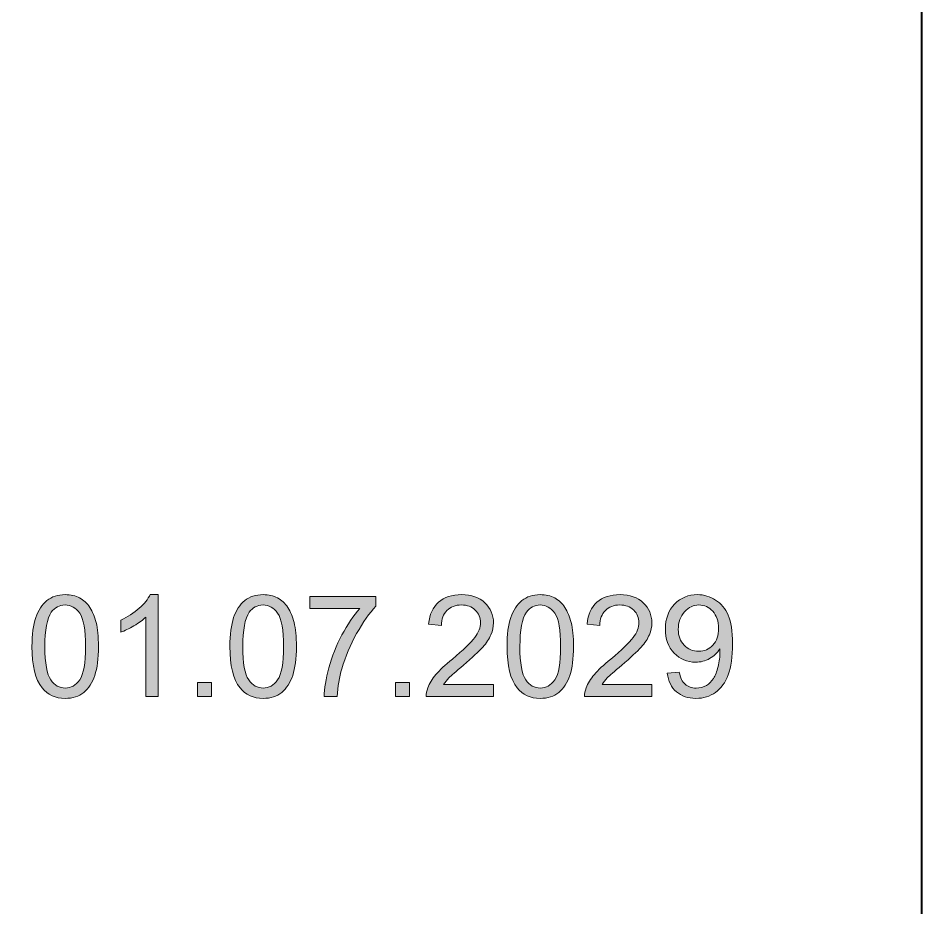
# Model space of a CAD drawing. Header units: millimetres. Extents: x 234 to 444, y 156 to 226.
# Drawn here: x 321.3 to 339.07, y 173.18 to 190.68 of the extents above; entities that cross this region are included whole.
import ezdxf

# ---------------------------------------------------------------- set-up
doc = ezdxf.new("R2010")
doc.units = ezdxf.units.MM
doc.header["$MEASUREMENT"] = 0
doc.layers.get('0').update_dxf_attribs({"lineweight": 0})

# ---------------------------------------------------------------- blocks, each defined once
blk = doc.blocks.new('Block_11')
at = {"transparency": 33554687}
h = blk.add_hatch(color=7, dxfattribs=at)
h.dxf.hatch_style = 2
edge = h.paths.add_edge_path()
edge.add_spline(control_points=[(321.823, 178.316), (321.823, 177.988), (321.862, 177.77), (321.939, 177.662), (322.016, 177.553), (322.111, 177.499), (322.224, 177.499), (322.337, 177.499), (322.432, 177.554), (322.509, 177.663), (322.586, 177.771), (322.625, 177.989), (322.625, 178.316), (322.625, 178.645), (322.586, 178.864), (322.509, 178.972), (322.432, 179.08), (322.336, 179.134), (322.221, 179.134), (322.108, 179.134), (322.018, 179.086), (321.95, 178.991), (321.866, 178.869), (321.823, 178.644), (321.823, 178.316)], knot_values=[0, 0, 0, 0, 1, 1, 1, 2, 2, 2, 3, 3, 3, 4, 4, 4, 5, 5, 5, 6, 6, 6, 7, 7, 7, 8, 8, 8, 8], degree=3, periodic=0)
edge = h.paths.add_edge_path()
edge.add_spline(control_points=[(321.57, 178.316), (321.57, 178.553), (321.594, 178.743), (321.643, 178.887), (321.692, 179.031), (321.765, 179.142), (321.861, 179.22), (321.957, 179.298), (322.078, 179.337), (322.224, 179.337), (322.331, 179.337), (322.426, 179.315), (322.507, 179.272), (322.588, 179.229), (322.655, 179.167), (322.708, 179.085), (322.761, 179.004), (322.802, 178.905), (322.832, 178.788), (322.863, 178.672), (322.877, 178.515), (322.877, 178.316), (322.877, 178.082), (322.853, 177.893), (322.805, 177.749), (322.757, 177.605), (322.685, 177.494), (322.588, 177.415), (322.492, 177.337), (322.371, 177.297), (322.224, 177.297), (322.031, 177.297), (321.879, 177.367), (321.768, 177.504), (321.636, 177.671), (321.57, 177.941), (321.57, 178.316)], knot_values=[0, 0, 0, 0, 1, 1, 1, 2, 2, 2, 3, 3, 3, 4, 4, 4, 5, 5, 5, 6, 6, 6, 7, 7, 7, 8, 8, 8, 9, 9, 9, 10, 10, 10, 11, 11, 11, 12, 12, 12, 12], degree=3, periodic=0)
h = blk.add_hatch(color=7, dxfattribs=at)
h.dxf.hatch_style = 2
edge = h.paths.add_edge_path()
edge.add_spline(control_points=[(324.055, 177.331), (324.055, 177.331), (323.809, 177.331), (323.809, 177.331), (323.809, 177.331), (323.809, 178.894), (323.809, 178.894), (323.749, 178.838), (323.672, 178.782), (323.576, 178.725), (323.479, 178.669), (323.393, 178.626), (323.316, 178.599), (323.316, 178.599), (323.316, 178.836), (323.316, 178.836), (323.454, 178.9), (323.574, 178.978), (323.677, 179.07), (323.78, 179.162), (323.853, 179.25), (323.896, 179.337), (323.896, 179.337), (324.055, 179.337), (324.055, 179.337), (324.055, 179.337), (324.055, 177.331), (324.055, 177.331)], knot_values=[0, 0, 0, 0, 1, 1, 1, 2, 2, 2, 3, 3, 3, 4, 4, 4, 5, 5, 5, 6, 6, 6, 7, 7, 7, 8, 8, 8, 9, 9, 9, 9], degree=3, periodic=0)
h = blk.add_hatch(color=7, dxfattribs=at)
h.dxf.hatch_style = 2
edge = h.paths.add_edge_path()
edge.add_spline(control_points=[(325.716, 178.316), (325.716, 177.988), (325.755, 177.77), (325.832, 177.662), (325.909, 177.553), (326.004, 177.499), (326.117, 177.499), (326.23, 177.499), (326.325, 177.554), (326.402, 177.663), (326.479, 177.771), (326.518, 177.989), (326.518, 178.316), (326.518, 178.645), (326.479, 178.864), (326.402, 178.972), (326.325, 179.08), (326.229, 179.134), (326.114, 179.134), (326.001, 179.134), (325.911, 179.086), (325.844, 178.991), (325.759, 178.869), (325.716, 178.644), (325.716, 178.316)], knot_values=[0, 0, 0, 0, 1, 1, 1, 2, 2, 2, 3, 3, 3, 4, 4, 4, 5, 5, 5, 6, 6, 6, 7, 7, 7, 8, 8, 8, 8], degree=3, periodic=0)
edge = h.paths.add_edge_path()
edge.add_spline(control_points=[(325.463, 178.316), (325.463, 178.553), (325.488, 178.743), (325.536, 178.887), (325.585, 179.031), (325.658, 179.142), (325.754, 179.22), (325.85, 179.298), (325.971, 179.337), (326.117, 179.337), (326.225, 179.337), (326.319, 179.315), (326.4, 179.272), (326.481, 179.229), (326.548, 179.167), (326.601, 179.085), (326.654, 179.004), (326.695, 178.905), (326.726, 178.788), (326.756, 178.672), (326.771, 178.515), (326.771, 178.316), (326.771, 178.082), (326.747, 177.893), (326.698, 177.749), (326.65, 177.605), (326.577, 177.494), (326.481, 177.415), (326.385, 177.337), (326.264, 177.297), (326.117, 177.297), (325.924, 177.297), (325.772, 177.367), (325.662, 177.504), (325.529, 177.671), (325.463, 177.941), (325.463, 178.316)], knot_values=[0, 0, 0, 0, 1, 1, 1, 2, 2, 2, 3, 3, 3, 4, 4, 4, 5, 5, 5, 6, 6, 6, 7, 7, 7, 8, 8, 8, 9, 9, 9, 10, 10, 10, 11, 11, 11, 12, 12, 12, 12], degree=3, periodic=0)
h = blk.add_hatch(color=7, dxfattribs=at)
h.dxf.hatch_style = 2
edge = h.paths.add_edge_path()
edge.add_spline(control_points=[(327.037, 179.067), (327.037, 179.067), (327.037, 179.303), (327.037, 179.303), (327.037, 179.303), (328.335, 179.303), (328.335, 179.303), (328.335, 179.303), (328.335, 179.112), (328.335, 179.112), (328.207, 178.977), (328.081, 178.797), (327.956, 178.573), (327.83, 178.348), (327.733, 178.118), (327.665, 177.881), (327.616, 177.714), (327.584, 177.531), (327.571, 177.331), (327.571, 177.331), (327.317, 177.331), (327.317, 177.331), (327.32, 177.489), (327.351, 177.678), (327.411, 177.901), (327.47, 178.123), (327.555, 178.338), (327.666, 178.545), (327.776, 178.751), (327.894, 178.926), (328.019, 179.067), (328.019, 179.067), (327.037, 179.067), (327.037, 179.067)], knot_values=[0, 0, 0, 0, 1, 1, 1, 2, 2, 2, 3, 3, 3, 4, 4, 4, 5, 5, 5, 6, 6, 6, 7, 7, 7, 8, 8, 8, 9, 9, 9, 10, 10, 10, 11, 11, 11, 11], degree=3, periodic=0)
h = blk.add_hatch(color=7, dxfattribs=at)
h.dxf.hatch_style = 2
edge = h.paths.add_edge_path()
edge.add_spline(control_points=[(330.65, 177.567), (330.65, 177.567), (330.65, 177.331), (330.65, 177.331), (330.65, 177.331), (329.325, 177.331), (329.325, 177.331), (329.323, 177.391), (329.333, 177.447), (329.354, 177.502), (329.387, 177.592), (329.441, 177.68), (329.516, 177.768), (329.59, 177.855), (329.697, 177.955), (329.838, 178.07), (330.056, 178.248), (330.203, 178.389), (330.279, 178.493), (330.356, 178.597), (330.394, 178.695), (330.394, 178.788), (330.394, 178.885), (330.36, 178.967), (330.29, 179.034), (330.22, 179.101), (330.129, 179.134), (330.017, 179.134), (329.898, 179.134), (329.803, 179.098), (329.733, 179.027), (329.661, 178.957), (329.625, 178.859), (329.624, 178.733), (329.624, 178.733), (329.371, 178.759), (329.371, 178.759), (329.389, 178.947), (329.454, 179.091), (329.567, 179.189), (329.68, 179.288), (329.832, 179.337), (330.022, 179.337), (330.214, 179.337), (330.367, 179.284), (330.479, 179.177), (330.591, 179.071), (330.647, 178.94), (330.647, 178.783), (330.647, 178.703), (330.631, 178.624), (330.598, 178.547), (330.565, 178.469), (330.511, 178.388), (330.435, 178.303), (330.358, 178.218), (330.232, 178.1), (330.055, 177.951), (329.908, 177.828), (329.812, 177.744), (329.771, 177.7), (329.729, 177.656), (329.694, 177.612), (329.667, 177.567), (329.667, 177.567), (330.65, 177.567), (330.65, 177.567)], knot_values=[0, 0, 0, 0, 1, 1, 1, 2, 2, 2, 3, 3, 3, 4, 4, 4, 5, 5, 5, 6, 6, 6, 7, 7, 7, 8, 8, 8, 9, 9, 9, 10, 10, 10, 11, 11, 11, 12, 12, 12, 13, 13, 13, 14, 14, 14, 15, 15, 15, 16, 16, 16, 17, 17, 17, 18, 18, 18, 19, 19, 19, 20, 20, 20, 21, 21, 21, 22, 22, 22, 22], degree=3, periodic=0)
h = blk.add_hatch(color=7, dxfattribs=at)
h.dxf.hatch_style = 2
edge = h.paths.add_edge_path()
edge.add_spline(control_points=[(331.167, 178.316), (331.167, 177.988), (331.205, 177.77), (331.282, 177.662), (331.359, 177.553), (331.454, 177.499), (331.567, 177.499), (331.681, 177.499), (331.775, 177.554), (331.853, 177.663), (331.93, 177.771), (331.968, 177.989), (331.968, 178.316), (331.968, 178.645), (331.93, 178.864), (331.853, 178.972), (331.775, 179.08), (331.68, 179.134), (331.565, 179.134), (331.452, 179.134), (331.361, 179.086), (331.294, 178.991), (331.209, 178.869), (331.167, 178.644), (331.167, 178.316)], knot_values=[0, 0, 0, 0, 1, 1, 1, 2, 2, 2, 3, 3, 3, 4, 4, 4, 5, 5, 5, 6, 6, 6, 7, 7, 7, 8, 8, 8, 8], degree=3, periodic=0)
edge = h.paths.add_edge_path()
edge.add_spline(control_points=[(330.914, 178.316), (330.914, 178.553), (330.938, 178.743), (330.987, 178.887), (331.036, 179.031), (331.108, 179.142), (331.205, 179.22), (331.301, 179.298), (331.422, 179.337), (331.567, 179.337), (331.675, 179.337), (331.77, 179.315), (331.851, 179.272), (331.932, 179.229), (331.999, 179.167), (332.052, 179.085), (332.104, 179.004), (332.146, 178.905), (332.176, 178.788), (332.206, 178.672), (332.221, 178.515), (332.221, 178.316), (332.221, 178.082), (332.197, 177.893), (332.149, 177.749), (332.1, 177.605), (332.028, 177.494), (331.932, 177.415), (331.836, 177.337), (331.714, 177.297), (331.567, 177.297), (331.374, 177.297), (331.223, 177.367), (331.112, 177.504), (330.98, 177.671), (330.914, 177.941), (330.914, 178.316)], knot_values=[0, 0, 0, 0, 1, 1, 1, 2, 2, 2, 3, 3, 3, 4, 4, 4, 5, 5, 5, 6, 6, 6, 7, 7, 7, 8, 8, 8, 9, 9, 9, 10, 10, 10, 11, 11, 11, 12, 12, 12, 12], degree=3, periodic=0)
h = blk.add_hatch(color=7, dxfattribs=at)
h.dxf.hatch_style = 2
edge = h.paths.add_edge_path()
edge.add_spline(control_points=[(333.765, 177.567), (333.765, 177.567), (333.765, 177.331), (333.765, 177.331), (333.765, 177.331), (332.44, 177.331), (332.44, 177.331), (332.438, 177.391), (332.448, 177.447), (332.469, 177.502), (332.502, 177.592), (332.556, 177.68), (332.631, 177.768), (332.705, 177.855), (332.812, 177.955), (332.953, 178.07), (333.171, 178.248), (333.318, 178.389), (333.394, 178.493), (333.471, 178.597), (333.509, 178.695), (333.509, 178.788), (333.509, 178.885), (333.475, 178.967), (333.405, 179.034), (333.335, 179.101), (333.244, 179.134), (333.132, 179.134), (333.013, 179.134), (332.919, 179.098), (332.848, 179.027), (332.776, 178.957), (332.74, 178.859), (332.739, 178.733), (332.739, 178.733), (332.487, 178.759), (332.487, 178.759), (332.504, 178.947), (332.569, 179.091), (332.682, 179.189), (332.795, 179.288), (332.947, 179.337), (333.137, 179.337), (333.33, 179.337), (333.482, 179.284), (333.594, 179.177), (333.706, 179.071), (333.762, 178.94), (333.762, 178.783), (333.762, 178.703), (333.746, 178.624), (333.713, 178.547), (333.68, 178.469), (333.626, 178.388), (333.55, 178.303), (333.474, 178.218), (333.347, 178.1), (333.17, 177.951), (333.023, 177.828), (332.927, 177.744), (332.886, 177.7), (332.844, 177.656), (332.809, 177.612), (332.782, 177.567), (332.782, 177.567), (333.765, 177.567), (333.765, 177.567)], knot_values=[0, 0, 0, 0, 1, 1, 1, 2, 2, 2, 3, 3, 3, 4, 4, 4, 5, 5, 5, 6, 6, 6, 7, 7, 7, 8, 8, 8, 9, 9, 9, 10, 10, 10, 11, 11, 11, 12, 12, 12, 13, 13, 13, 14, 14, 14, 15, 15, 15, 16, 16, 16, 17, 17, 17, 18, 18, 18, 19, 19, 19, 20, 20, 20, 21, 21, 21, 22, 22, 22, 22], degree=3, periodic=0)
h = blk.add_hatch(color=7, dxfattribs=at)
h.dxf.hatch_style = 2
edge = h.paths.add_edge_path()
edge.add_spline(control_points=[(335.074, 178.675), (335.074, 178.816), (335.036, 178.927), (334.961, 179.01), (334.886, 179.093), (334.795, 179.134), (334.689, 179.134), (334.58, 179.134), (334.485, 179.089), (334.404, 179), (334.322, 178.911), (334.282, 178.796), (334.282, 178.654), (334.282, 178.527), (334.32, 178.424), (334.398, 178.344), (334.474, 178.265), (334.569, 178.225), (334.682, 178.225), (334.796, 178.225), (334.89, 178.265), (334.964, 178.344), (335.037, 178.424), (335.074, 178.534), (335.074, 178.675)], knot_values=[0, 0, 0, 0, 1, 1, 1, 2, 2, 2, 3, 3, 3, 4, 4, 4, 5, 5, 5, 6, 6, 6, 7, 7, 7, 8, 8, 8, 8], degree=3, periodic=0)
edge = h.paths.add_edge_path()
edge.add_spline(control_points=[(334.066, 177.793), (334.066, 177.793), (334.302, 177.815), (334.302, 177.815), (334.322, 177.704), (334.361, 177.624), (334.417, 177.574), (334.474, 177.524), (334.546, 177.499), (334.635, 177.499), (334.71, 177.499), (334.777, 177.516), (334.834, 177.551), (334.89, 177.585), (334.937, 177.632), (334.974, 177.689), (335.01, 177.747), (335.041, 177.825), (335.066, 177.923), (335.09, 178.021), (335.102, 178.121), (335.102, 178.222), (335.102, 178.233), (335.102, 178.25), (335.101, 178.272), (335.052, 178.193), (334.985, 178.13), (334.899, 178.081), (334.814, 178.033), (334.722, 178.009), (334.622, 178.009), (334.456, 178.009), (334.316, 178.069), (334.201, 178.188), (334.086, 178.308), (334.029, 178.466), (334.029, 178.663), (334.029, 178.865), (334.089, 179.028), (334.209, 179.152), (334.329, 179.275), (334.479, 179.337), (334.659, 179.337), (334.79, 179.337), (334.909, 179.302), (335.017, 179.232), (335.125, 179.162), (335.207, 179.062), (335.263, 178.933), (335.319, 178.804), (335.347, 178.616), (335.347, 178.371), (335.347, 178.116), (335.319, 177.913), (335.264, 177.761), (335.208, 177.61), (335.125, 177.495), (335.016, 177.416), (334.906, 177.337), (334.777, 177.297), (334.629, 177.297), (334.472, 177.297), (334.344, 177.341), (334.245, 177.428), (334.146, 177.514), (334.086, 177.636), (334.066, 177.793)], knot_values=[0, 0, 0, 0, 1, 1, 1, 2, 2, 2, 3, 3, 3, 4, 4, 4, 5, 5, 5, 6, 6, 6, 7, 7, 7, 8, 8, 8, 9, 9, 9, 10, 10, 10, 11, 11, 11, 12, 12, 12, 13, 13, 13, 14, 14, 14, 15, 15, 15, 16, 16, 16, 17, 17, 17, 18, 18, 18, 19, 19, 19, 20, 20, 20, 21, 21, 21, 22, 22, 22, 22], degree=3, periodic=0)
h = blk.add_hatch(color=7, dxfattribs=at)
h.dxf.hatch_style = 2
edge = h.paths.add_edge_path()
edge.add_spline(control_points=[(324.824, 177.331), (324.824, 177.331), (324.824, 177.611), (324.824, 177.611), (324.824, 177.611), (325.104, 177.611), (325.104, 177.611), (325.104, 177.611), (325.104, 177.331), (325.104, 177.331), (325.104, 177.331), (324.824, 177.331), (324.824, 177.331)], knot_values=[0, 0, 0, 0, 1, 1, 1, 2, 2, 2, 3, 3, 3, 4, 4, 4, 4], degree=3, periodic=0)
h = blk.add_hatch(color=7, dxfattribs=at)
h.dxf.hatch_style = 2
edge = h.paths.add_edge_path()
edge.add_spline(control_points=[(328.717, 177.331), (328.717, 177.331), (328.717, 177.611), (328.717, 177.611), (328.717, 177.611), (328.997, 177.611), (328.997, 177.611), (328.997, 177.611), (328.997, 177.331), (328.997, 177.331), (328.997, 177.331), (328.717, 177.331), (328.717, 177.331)], knot_values=[0, 0, 0, 0, 1, 1, 1, 2, 2, 2, 3, 3, 3, 4, 4, 4, 4], degree=3, periodic=0)
for points, knots in [([(321.57, 178.316), (321.57, 178.553), (321.594, 178.743), (321.643, 178.887), (321.692, 179.031), (321.765, 179.142), (321.861, 179.22), (321.957, 179.298), (322.078, 179.337), (322.224, 179.337), (322.331, 179.337), (322.426, 179.315), (322.507, 179.272), (322.588, 179.229), (322.655, 179.167), (322.708, 179.085), (322.761, 179.004), (322.802, 178.905), (322.832, 178.788), (322.863, 178.672), (322.877, 178.515), (322.877, 178.316), (322.877, 178.082), (322.853, 177.893), (322.805, 177.749), (322.757, 177.605), (322.685, 177.494), (322.588, 177.415), (322.492, 177.337), (322.371, 177.297), (322.224, 177.297), (322.031, 177.297), (321.879, 177.367), (321.768, 177.504), (321.636, 177.671), (321.57, 177.941), (321.57, 178.316)], [0, 0, 0, 0, 1, 1, 1, 2, 2, 2, 3, 3, 3, 4, 4, 4, 5, 5, 5, 6, 6, 6, 7, 7, 7, 8, 8, 8, 9, 9, 9, 10, 10, 10, 11, 11, 11, 12, 12, 12, 12]), ([(324.055, 177.331), (324.055, 177.331), (323.809, 177.331), (323.809, 177.331), (323.809, 177.331), (323.809, 178.894), (323.809, 178.894), (323.749, 178.838), (323.672, 178.782), (323.576, 178.725), (323.479, 178.669), (323.393, 178.626), (323.316, 178.599), (323.316, 178.599), (323.316, 178.836), (323.316, 178.836), (323.454, 178.9), (323.574, 178.978), (323.677, 179.07), (323.78, 179.162), (323.853, 179.25), (323.896, 179.337), (323.896, 179.337), (324.055, 179.337), (324.055, 179.337), (324.055, 179.337), (324.055, 177.331), (324.055, 177.331)], [0, 0, 0, 0, 1, 1, 1, 2, 2, 2, 3, 3, 3, 4, 4, 4, 5, 5, 5, 6, 6, 6, 7, 7, 7, 8, 8, 8, 9, 9, 9, 9]), ([(325.463, 178.316), (325.463, 178.553), (325.488, 178.743), (325.536, 178.887), (325.585, 179.031), (325.658, 179.142), (325.754, 179.22), (325.85, 179.298), (325.971, 179.337), (326.117, 179.337), (326.225, 179.337), (326.319, 179.315), (326.4, 179.272), (326.481, 179.229), (326.548, 179.167), (326.601, 179.085), (326.654, 179.004), (326.695, 178.905), (326.726, 178.788), (326.756, 178.672), (326.771, 178.515), (326.771, 178.316), (326.771, 178.082), (326.747, 177.893), (326.698, 177.749), (326.65, 177.605), (326.577, 177.494), (326.481, 177.415), (326.385, 177.337), (326.264, 177.297), (326.117, 177.297), (325.924, 177.297), (325.772, 177.367), (325.662, 177.504), (325.529, 177.671), (325.463, 177.941), (325.463, 178.316)], [0, 0, 0, 0, 1, 1, 1, 2, 2, 2, 3, 3, 3, 4, 4, 4, 5, 5, 5, 6, 6, 6, 7, 7, 7, 8, 8, 8, 9, 9, 9, 10, 10, 10, 11, 11, 11, 12, 12, 12, 12]), ([(327.037, 179.067), (327.037, 179.067), (327.037, 179.303), (327.037, 179.303), (327.037, 179.303), (328.335, 179.303), (328.335, 179.303), (328.335, 179.303), (328.335, 179.112), (328.335, 179.112), (328.207, 178.977), (328.081, 178.797), (327.956, 178.573), (327.83, 178.348), (327.733, 178.118), (327.665, 177.881), (327.616, 177.714), (327.584, 177.531), (327.571, 177.331), (327.571, 177.331), (327.317, 177.331), (327.317, 177.331), (327.32, 177.489), (327.351, 177.678), (327.411, 177.901), (327.47, 178.123), (327.555, 178.338), (327.666, 178.545), (327.776, 178.751), (327.894, 178.926), (328.019, 179.067), (328.019, 179.067), (327.037, 179.067), (327.037, 179.067)], [0, 0, 0, 0, 1, 1, 1, 2, 2, 2, 3, 3, 3, 4, 4, 4, 5, 5, 5, 6, 6, 6, 7, 7, 7, 8, 8, 8, 9, 9, 9, 10, 10, 10, 11, 11, 11, 11]), ([(330.65, 177.567), (330.65, 177.567), (330.65, 177.331), (330.65, 177.331), (330.65, 177.331), (329.325, 177.331), (329.325, 177.331), (329.323, 177.391), (329.333, 177.447), (329.354, 177.502), (329.387, 177.592), (329.441, 177.68), (329.516, 177.768), (329.59, 177.855), (329.697, 177.955), (329.838, 178.07), (330.056, 178.248), (330.203, 178.389), (330.279, 178.493), (330.356, 178.597), (330.394, 178.695), (330.394, 178.788), (330.394, 178.885), (330.36, 178.967), (330.29, 179.034), (330.22, 179.101), (330.129, 179.134), (330.017, 179.134), (329.898, 179.134), (329.803, 179.098), (329.733, 179.027), (329.661, 178.957), (329.625, 178.859), (329.624, 178.733), (329.624, 178.733), (329.371, 178.759), (329.371, 178.759), (329.389, 178.947), (329.454, 179.091), (329.567, 179.189), (329.68, 179.288), (329.832, 179.337), (330.022, 179.337), (330.214, 179.337), (330.367, 179.284), (330.479, 179.177), (330.591, 179.071), (330.647, 178.94), (330.647, 178.783), (330.647, 178.703), (330.631, 178.624), (330.598, 178.547), (330.565, 178.469), (330.511, 178.388), (330.435, 178.303), (330.358, 178.218), (330.232, 178.1), (330.055, 177.951), (329.908, 177.828), (329.812, 177.744), (329.771, 177.7), (329.729, 177.656), (329.694, 177.612), (329.667, 177.567), (329.667, 177.567), (330.65, 177.567), (330.65, 177.567)], [0, 0, 0, 0, 1, 1, 1, 2, 2, 2, 3, 3, 3, 4, 4, 4, 5, 5, 5, 6, 6, 6, 7, 7, 7, 8, 8, 8, 9, 9, 9, 10, 10, 10, 11, 11, 11, 12, 12, 12, 13, 13, 13, 14, 14, 14, 15, 15, 15, 16, 16, 16, 17, 17, 17, 18, 18, 18, 19, 19, 19, 20, 20, 20, 21, 21, 21, 22, 22, 22, 22]), ([(330.914, 178.316), (330.914, 178.553), (330.938, 178.743), (330.987, 178.887), (331.036, 179.031), (331.108, 179.142), (331.205, 179.22), (331.301, 179.298), (331.422, 179.337), (331.567, 179.337), (331.675, 179.337), (331.77, 179.315), (331.851, 179.272), (331.932, 179.229), (331.999, 179.167), (332.052, 179.085), (332.104, 179.004), (332.146, 178.905), (332.176, 178.788), (332.206, 178.672), (332.221, 178.515), (332.221, 178.316), (332.221, 178.082), (332.197, 177.893), (332.149, 177.749), (332.1, 177.605), (332.028, 177.494), (331.932, 177.415), (331.836, 177.337), (331.714, 177.297), (331.567, 177.297), (331.374, 177.297), (331.223, 177.367), (331.112, 177.504), (330.98, 177.671), (330.914, 177.941), (330.914, 178.316)], [0, 0, 0, 0, 1, 1, 1, 2, 2, 2, 3, 3, 3, 4, 4, 4, 5, 5, 5, 6, 6, 6, 7, 7, 7, 8, 8, 8, 9, 9, 9, 10, 10, 10, 11, 11, 11, 12, 12, 12, 12]), ([(333.765, 177.567), (333.765, 177.567), (333.765, 177.331), (333.765, 177.331), (333.765, 177.331), (332.44, 177.331), (332.44, 177.331), (332.438, 177.391), (332.448, 177.447), (332.469, 177.502), (332.502, 177.592), (332.556, 177.68), (332.631, 177.768), (332.705, 177.855), (332.812, 177.955), (332.953, 178.07), (333.171, 178.248), (333.318, 178.389), (333.394, 178.493), (333.471, 178.597), (333.509, 178.695), (333.509, 178.788), (333.509, 178.885), (333.475, 178.967), (333.405, 179.034), (333.335, 179.101), (333.244, 179.134), (333.132, 179.134), (333.013, 179.134), (332.919, 179.098), (332.848, 179.027), (332.776, 178.957), (332.74, 178.859), (332.739, 178.733), (332.739, 178.733), (332.487, 178.759), (332.487, 178.759), (332.504, 178.947), (332.569, 179.091), (332.682, 179.189), (332.795, 179.288), (332.947, 179.337), (333.137, 179.337), (333.33, 179.337), (333.482, 179.284), (333.594, 179.177), (333.706, 179.071), (333.762, 178.94), (333.762, 178.783), (333.762, 178.703), (333.746, 178.624), (333.713, 178.547), (333.68, 178.469), (333.626, 178.388), (333.55, 178.303), (333.474, 178.218), (333.347, 178.1), (333.17, 177.951), (333.023, 177.828), (332.927, 177.744), (332.886, 177.7), (332.844, 177.656), (332.809, 177.612), (332.782, 177.567), (332.782, 177.567), (333.765, 177.567), (333.765, 177.567)], [0, 0, 0, 0, 1, 1, 1, 2, 2, 2, 3, 3, 3, 4, 4, 4, 5, 5, 5, 6, 6, 6, 7, 7, 7, 8, 8, 8, 9, 9, 9, 10, 10, 10, 11, 11, 11, 12, 12, 12, 13, 13, 13, 14, 14, 14, 15, 15, 15, 16, 16, 16, 17, 17, 17, 18, 18, 18, 19, 19, 19, 20, 20, 20, 21, 21, 21, 22, 22, 22, 22]), ([(334.066, 177.793), (334.066, 177.793), (334.302, 177.815), (334.302, 177.815), (334.322, 177.704), (334.361, 177.624), (334.417, 177.574), (334.474, 177.524), (334.546, 177.499), (334.635, 177.499), (334.71, 177.499), (334.777, 177.516), (334.834, 177.551), (334.89, 177.585), (334.937, 177.632), (334.974, 177.689), (335.01, 177.747), (335.041, 177.825), (335.066, 177.923), (335.09, 178.021), (335.102, 178.121), (335.102, 178.222), (335.102, 178.233), (335.102, 178.25), (335.101, 178.272), (335.052, 178.193), (334.985, 178.13), (334.899, 178.081), (334.814, 178.033), (334.722, 178.009), (334.622, 178.009), (334.456, 178.009), (334.316, 178.069), (334.201, 178.188), (334.086, 178.308), (334.029, 178.466), (334.029, 178.663), (334.029, 178.865), (334.089, 179.028), (334.209, 179.152), (334.329, 179.275), (334.479, 179.337), (334.659, 179.337), (334.79, 179.337), (334.909, 179.302), (335.017, 179.232), (335.125, 179.162), (335.207, 179.062), (335.263, 178.933), (335.319, 178.804), (335.347, 178.616), (335.347, 178.371), (335.347, 178.116), (335.319, 177.913), (335.264, 177.761), (335.208, 177.61), (335.125, 177.495), (335.016, 177.416), (334.906, 177.337), (334.777, 177.297), (334.629, 177.297), (334.472, 177.297), (334.344, 177.341), (334.245, 177.428), (334.146, 177.514), (334.086, 177.636), (334.066, 177.793)], [0, 0, 0, 0, 1, 1, 1, 2, 2, 2, 3, 3, 3, 4, 4, 4, 5, 5, 5, 6, 6, 6, 7, 7, 7, 8, 8, 8, 9, 9, 9, 10, 10, 10, 11, 11, 11, 12, 12, 12, 13, 13, 13, 14, 14, 14, 15, 15, 15, 16, 16, 16, 17, 17, 17, 18, 18, 18, 19, 19, 19, 20, 20, 20, 21, 21, 21, 22, 22, 22, 22]), ([(321.823, 178.316), (321.823, 177.988), (321.862, 177.77), (321.939, 177.662), (322.016, 177.553), (322.111, 177.499), (322.224, 177.499), (322.337, 177.499), (322.432, 177.554), (322.509, 177.663), (322.586, 177.771), (322.625, 177.989), (322.625, 178.316), (322.625, 178.645), (322.586, 178.864), (322.509, 178.972), (322.432, 179.08), (322.336, 179.134), (322.221, 179.134), (322.108, 179.134), (322.018, 179.086), (321.95, 178.991), (321.866, 178.869), (321.823, 178.644), (321.823, 178.316)], [0, 0, 0, 0, 1, 1, 1, 2, 2, 2, 3, 3, 3, 4, 4, 4, 5, 5, 5, 6, 6, 6, 7, 7, 7, 8, 8, 8, 8]), ([(325.716, 178.316), (325.716, 177.988), (325.755, 177.77), (325.832, 177.662), (325.909, 177.553), (326.004, 177.499), (326.117, 177.499), (326.23, 177.499), (326.325, 177.554), (326.402, 177.663), (326.479, 177.771), (326.518, 177.989), (326.518, 178.316), (326.518, 178.645), (326.479, 178.864), (326.402, 178.972), (326.325, 179.08), (326.229, 179.134), (326.114, 179.134), (326.001, 179.134), (325.911, 179.086), (325.844, 178.991), (325.759, 178.869), (325.716, 178.644), (325.716, 178.316)], [0, 0, 0, 0, 1, 1, 1, 2, 2, 2, 3, 3, 3, 4, 4, 4, 5, 5, 5, 6, 6, 6, 7, 7, 7, 8, 8, 8, 8]), ([(331.167, 178.316), (331.167, 177.988), (331.205, 177.77), (331.282, 177.662), (331.359, 177.553), (331.454, 177.499), (331.567, 177.499), (331.681, 177.499), (331.775, 177.554), (331.853, 177.663), (331.93, 177.771), (331.968, 177.989), (331.968, 178.316), (331.968, 178.645), (331.93, 178.864), (331.853, 178.972), (331.775, 179.08), (331.68, 179.134), (331.565, 179.134), (331.452, 179.134), (331.361, 179.086), (331.294, 178.991), (331.209, 178.869), (331.167, 178.644), (331.167, 178.316)], [0, 0, 0, 0, 1, 1, 1, 2, 2, 2, 3, 3, 3, 4, 4, 4, 5, 5, 5, 6, 6, 6, 7, 7, 7, 8, 8, 8, 8]), ([(335.074, 178.675), (335.074, 178.816), (335.036, 178.927), (334.961, 179.01), (334.886, 179.093), (334.795, 179.134), (334.689, 179.134), (334.58, 179.134), (334.485, 179.089), (334.404, 179), (334.322, 178.911), (334.282, 178.796), (334.282, 178.654), (334.282, 178.527), (334.32, 178.424), (334.398, 178.344), (334.474, 178.265), (334.569, 178.225), (334.682, 178.225), (334.796, 178.225), (334.89, 178.265), (334.964, 178.344), (335.037, 178.424), (335.074, 178.534), (335.074, 178.675)], [0, 0, 0, 0, 1, 1, 1, 2, 2, 2, 3, 3, 3, 4, 4, 4, 5, 5, 5, 6, 6, 6, 7, 7, 7, 8, 8, 8, 8]), ([(324.824, 177.331), (324.824, 177.331), (324.824, 177.611), (324.824, 177.611), (324.824, 177.611), (325.104, 177.611), (325.104, 177.611), (325.104, 177.611), (325.104, 177.331), (325.104, 177.331), (325.104, 177.331), (324.824, 177.331), (324.824, 177.331)], [0, 0, 0, 0, 1, 1, 1, 2, 2, 2, 3, 3, 3, 4, 4, 4, 4]), ([(328.717, 177.331), (328.717, 177.331), (328.717, 177.611), (328.717, 177.611), (328.717, 177.611), (328.997, 177.611), (328.997, 177.611), (328.997, 177.611), (328.997, 177.331), (328.997, 177.331), (328.997, 177.331), (328.717, 177.331), (328.717, 177.331)], [0, 0, 0, 0, 1, 1, 1, 2, 2, 2, 3, 3, 3, 4, 4, 4, 4])]:
    blk.add_open_spline(points, degree=3, knots=knots)
blk = doc.blocks.new('Block_10')
blk.add_blockref('Block_11', (0, 0))
blk = doc.blocks.new('Block_0')
at = {"color": 7, "lineweight": 40}
blk.add_open_spline([(257.086, 217.666), (257.086, 217.666), (336.233, 217.666), (336.233, 217.666), (337.802, 217.666), (339.074, 216.399), (339.074, 214.836), (339.074, 214.836), (339.074, 166.718), (339.074, 166.718), (339.074, 165.154), (337.802, 163.887), (336.233, 163.887), (336.233, 163.887), (257.086, 163.887), (257.086, 163.887), (255.517, 163.887), (254.244, 165.154), (254.244, 166.718), (254.244, 166.718), (254.244, 214.836), (254.244, 214.836), (254.244, 216.399), (255.517, 217.666), (257.086, 217.666)], degree=3, knots=[0, 0, 0, 0, 1, 1, 1, 2, 2, 2, 3, 3, 3, 4, 4, 4, 5, 5, 5, 6, 6, 6, 7, 7, 7, 8, 8, 8, 8], dxfattribs=at)
blk.add_blockref('Block_10', (0, 0))

msp = doc.modelspace()

# ---------------------------------------------------------------- block references
msp.add_blockref('Block_0', (0, 0))

doc.saveas('drawing.dxf')
